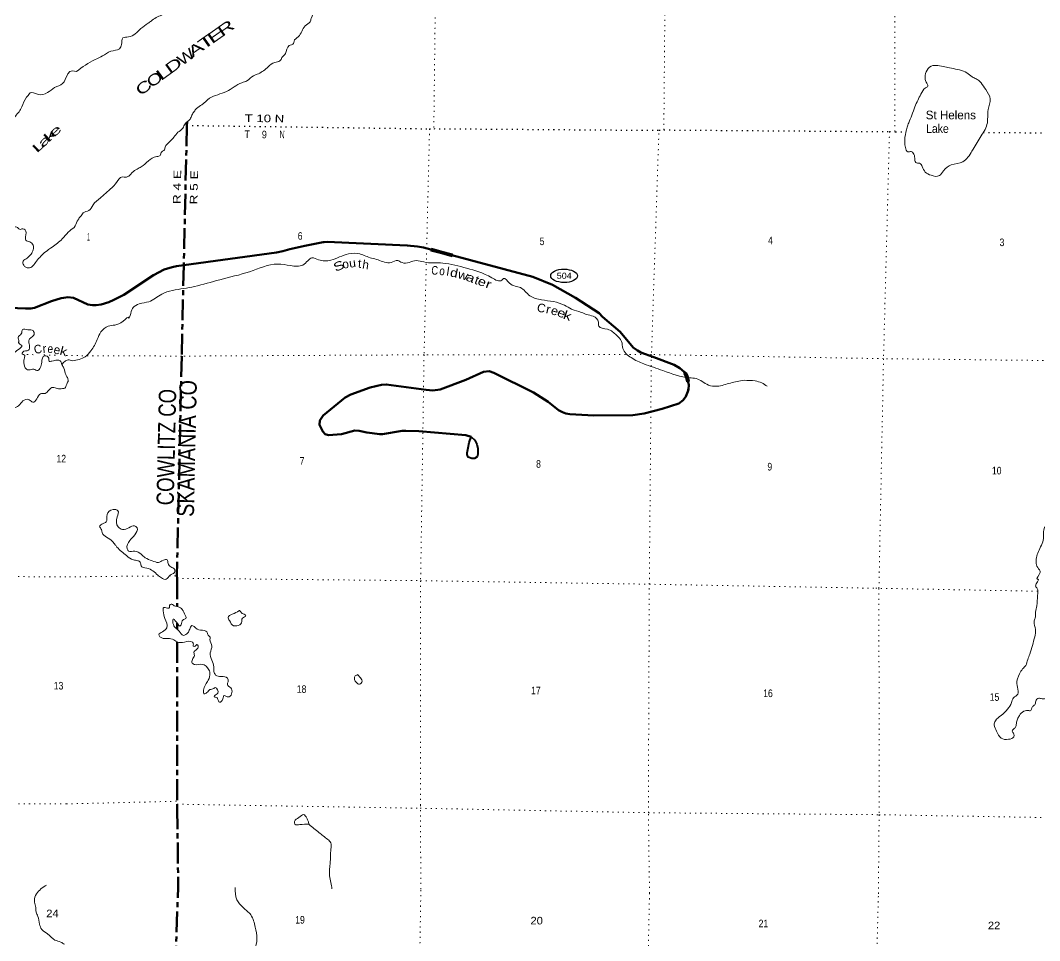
# Model space of a CAD drawing. Header units: feet. Extents: x -509309 to -252658, y -547785 to -360805.
# Drawn here: x -318113 to -294575, y -456902 to -435645 of the extents above; entities that cross this region are included whole.
import ezdxf
from ezdxf.enums import TextEntityAlignment as Align

# ---------------------------------------------------------------- set-up
doc = ezdxf.new("R2010")
doc.units = ezdxf.units.FT
doc.header["$LTSCALE"] = 80
doc.linetypes.add('DOTTED', pattern=[1.5, 0.3, -1.2])
doc.linetypes.add('LONG_DASH_SHORT_DASH', pattern=[9.9, 6, -1.2, 1.5, -1.2])
for name, color, linetype, lineweight in [('11', 7, 'LONG_DASH_SHORT_DASH', 60), ('17', 7, 'Continuous', 25), ('23', 7, 'Continuous', 70), ('26', 7, 'Continuous', 40), ('39', 7, 'Continuous', 13), ('51', 7, 'Continuous', 13), ('59', 7, 'Continuous', 13), ('6', 7, 'DOTTED', 25), ('7', 7, 'DOTTED', 13)]:
    doc.layers.add(name, color=color, linetype=linetype, lineweight=lineweight)
doc.layers.add('12', color=7, linetype='Continuous')
doc.layers.add('41', color=7, linetype='Continuous')

msp = doc.modelspace()

# ---------------------------------------------------------------- linework, layer by layer
at = {"layer": '11'}
msp.add_line((-314492.48, -449570.29), (-314492.46, -449709.3), dxfattribs=at)
for points in [[(-314264.78, -437985.69), (-314267.56, -438070.46), (-314340.55, -441298.18)], [(-314340.55, -441298.18), (-314388.09, -443400.17), (-314498.1, -448474.99), (-314492.65, -448533.27), (-314492.54, -449186.13)], [(-314492.41, -450006.94), (-314491.77, -453751.73), (-314490.69, -453846.11), (-314468.18, -455659.18)], [(-314812, -469729.08), (-314650.6, -464441.81), (-314643.44, -464349.48), (-314589.86, -459177.46), (-314592.72, -459083.02), (-314468.18, -455659.18)]]:
    msp.add_lwpolyline(points, dxfattribs=at)
at = {"layer": '17'}
msp.add_ellipse((-305556.66, -441545.61), major_axis=(309.24, -1), ratio=0.500121, dxfattribs=at)
at = {"layer": '23'}
for points in [[(-314340.55, -441298.18), (-312200.12, -441007.3), (-312052, -440976.1), (-311887.68, -440930.96), (-311547.77, -440851.27), (-311124.26, -440769.37), (-311095.48, -440767.67)], [(-311095.48, -440767.67), (-311031.68, -440763.91), (-309177.83, -440843.53), (-308945.25, -440870.79), (-308801.03, -440894.2), (-308634.22, -440938.95), (-308381.71, -441006.11)], [(-308381.71, -441006.11), (-306279.81, -441565.19), (-305824.44, -441752.49), (-305291.83, -442051.75), (-304749.01, -442411.49), (-304668.66, -442491.32), (-304260.82, -442840.57), (-303957.71, -443203.28), (-303864.16, -443273.49), (-303784.94, -443315.52), (-303483.6, -443422.99), (-303014.1, -443604.63), (-302884.22, -443675.33), (-302786.77, -443761.14), (-302760.94, -443798.21), (-302724.4, -443858.66), (-302717.41, -443887.42)], [(-316889.98, -442051.69), (-316552.49, -442209.01), (-316445.1, -442224.23), (-316360.77, -442219.73), (-316246.3, -442204.73), (-316067.11, -442150.91), (-315957.84, -442103.32), (-315725.04, -441983.22), (-315040.01, -441529.81), (-314794.28, -441401.24), (-314607.17, -441342.73), (-314506.95, -441320.79), (-314340.55, -441298.18)], [(-319856.9, -442201.52), (-319334.65, -442242.66), (-318874.62, -442245.35), (-318715.1, -442251.11), (-318176.62, -442292.12), (-317994.86, -442303.91), (-317873.92, -442303.91), (-317788.19, -442285.86), (-317397.13, -442132.8), (-317167.77, -442061.87), (-317111.99, -442052.04), (-317021.23, -442039.79), (-316889.98, -442051.69)], [(-302717.41, -443887.42), (-302689.84, -444000.83), (-302677.13, -444067.35), (-302682.98, -444168.76), (-302696.62, -444215.57), (-302741.98, -444333.74), (-302805.84, -444420.23), (-302905.89, -444493.8), (-303294.94, -444620.31), (-303710.19, -444724.47), (-303966.39, -444763.88), (-304870.53, -444773.66), (-305423.39, -444743.97), (-305516.94, -444728.37), (-305590.6, -444697.92), (-305684.56, -444650.36), (-305924.73, -444459.57), (-306265.29, -444239.07), (-307176.11, -443786.42), (-307288.61, -443749.35), (-307421.54, -443764.37), (-307828.01, -443948.48), (-308421.47, -444174.02), (-308586.67, -444194.02), (-308739.54, -444178.21), (-309664.43, -444055.4), (-309775.58, -444061.41), (-310036.18, -444128.3), (-310481.12, -444287.63), (-310615.65, -444354.18), (-311121.78, -444769.98), (-311196.43, -444884.41), (-311205.01, -444984.05), (-311130.94, -445143.96), (-311075.59, -445204.25), (-310999.04, -445229.26), (-310694.47, -445204.73), (-310385.63, -445122.34), (-310290.5, -445122.61), (-310111.46, -445161.04), (-309812.62, -445204.25), (-309752.55, -445203.89), (-309294.18, -445130.14), (-309210.73, -445127.16), (-308914.89, -445132.44), (-307829.37, -445229.18), (-307704.75, -445264.72)]]:
    msp.add_lwpolyline(points, dxfattribs=at)
at = {"layer": '26'}
msp.add_lwpolyline([(-307704.75, -445264.72), (-307617.05, -445342.72), (-307572.22, -445430.49), (-307546.92, -445536.3), (-307548.83, -445666.46), (-307567.66, -445729.9), (-307628.74, -445763.98), (-307690.56, -445766.9), (-307771.02, -445730.82), (-307796.33, -445676.25), (-307798.31, -445631.36), (-307774.47, -445518.69), (-307747.5, -445397.29)], close=True, dxfattribs=at)
at = {"layer": '39'}
for points in [[(-316817.9, -436822.12), (-316388.33, -436549.92), (-316217.06, -436467.26), (-316023.48, -436358.71), (-315826.37, -436298.39), (-315777.32, -436204.49), (-315743.72, -436050.22), (-315619.16, -436027.33), (-315328.5, -435835.4), (-315162.86, -435712.53), (-315094.17, -435660.99), (-314981.09, -435581.78), (-314757, -435429.36), (-314689.65, -435309.54), (-314595.32, -435302.43), (-314462.12, -435215.38), (-314369.15, -435141.99), (-314204.35, -435105.45), (-314073.38, -435042.47), (-314004.68, -434988.93), (-313798.85, -434858.41), (-313622.82, -434699.5), (-313541.43, -434579.82), (-313371.26, -434404.79), (-313228.44, -434360), (-312997.92, -434165.47), (-312733.94, -434035.52), (-312549.62, -433848.58), (-312454.21, -433731.04), (-312345.52, -433689.94), (-312207.08, -433478.45), (-312087.57, -433357.13), (-311838.54, -433319.4), (-311779.66, -433245.68), (-311713.09, -433206.18), (-311500, -433152.03), (-311290.75, -433286.59), (-311172.75, -433317.86), (-310929.8, -433083.29), (-310760.37, -432779.75), (-310507.67, -432368.59), (-310289.22, -432177.96), (-310198.97, -432176.83), (-310089.63, -432274.27), (-309923.42, -432297.98), (-309790.86, -432277.18), (-309723.51, -432362.17), (-309548.03, -432462.27), (-309516.09, -432681.44), (-309604.34, -432887.39), (-309666.82, -432918.9), (-309749.92, -433008.45), (-309852.3, -433224.3), (-310056.34, -433376.92), (-310200.31, -433538.15), (-310253.33, -433627.99), (-310315.86, -433665.53), (-310427.33, -433784.92), (-310594.44, -434056.36), (-310853.55, -434507.62), (-310876.83, -434631.88), (-310899.65, -434709.96), (-310950.65, -434797.81), (-311046.86, -434997.66), (-311155.23, -435209.44), (-311395.7, -435600.64), (-311424.52, -435676.66), (-311535.75, -435771.95), (-311696.67, -436025.38), (-311793.92, -436126.84), (-311804.46, -436178.94), (-311907.21, -436228.14), (-311991.22, -436410.03), (-312072.35, -436503.61), (-312119.24, -436581.46), (-312237.88, -436614.44), (-312391.3, -436717.36), (-312615.45, -436875.8), (-312726.21, -436922.91), (-312881.79, -437041.87), (-312998.52, -437084.91), (-313355.49, -437290.25), (-313746.04, -437445.06), (-313921.95, -437591.93), (-314045.14, -437679.08), (-314099.98, -437750.83), (-314152.93, -437832.64), (-314195.96, -437926.59), (-314311.32, -438033.89), (-314360.41, -438131.79), (-314479.68, -438229.02)], [(-316817.9, -436822.12), (-316974.26, -436828.71), (-317027.55, -436902.33), (-317136.85, -437101.77), (-317323.25, -437197.72), (-317485.77, -437314.08), (-317721.72, -437353.12), (-317886.29, -437320.8), (-317951.71, -437398.27), (-317970.08, -437418.12), (-318079.76, -437645.67), (-318229.45, -437856.62), (-318446.64, -437998.37), (-318455.89, -437999.55), (-318691.33, -438089.53), (-318761.88, -438098.63), (-318835.25, -438017.3), (-318915.67, -438012.21), (-319016.9, -438059.07), (-319216.12, -438211.1), (-319460.53, -438432.84), (-319615.89, -438615.59), (-319678.22, -438763.42), (-319716.22, -438897.51), (-319930.33, -438958.95), (-320036.49, -439074.05), (-320144.16, -439150.96), (-320189.01, -439194.56), (-320248.45, -439276.13), (-320341.74, -439331.14), (-320343.05, -439429.56), (-320404.48, -439509.1), (-320492.11, -439592.3), (-320521.34, -439672.27), (-320603.31, -439783.68), (-320709.29, -439884.72), (-320682.16, -439963.43), (-320702.01, -440093.75), (-320664.48, -440146.48), (-320423.33, -440019.11), (-320193.64, -439845.39), (-320048.02, -439789.07), (-319997.34, -439912.29), (-320023.4, -440056.59), (-320046.9, -440158.73), (-320126.21, -440221.96), (-320119.82, -440346.6), (-320211.32, -440417.7), (-320309.41, -440530.9), (-320274.72, -440645.87), (-320255.83, -440738.54), (-320325.27, -440815.96), (-320444.29, -440838.48), (-320525.27, -440875.57), (-320528.35, -440955.89), (-320607.75, -441025.14), (-320800.53, -441147.12), (-320919.62, -441326.34), (-320926.91, -441420.66), (-320904.34, -441539.49), (-320983.71, -441606.73), (-321045.08, -441682.26), (-321018.25, -441783.06), (-320983.54, -441896.02), (-320952.15, -441956.71), (-320894.4, -441851.01), (-320828.63, -441747.42), (-320763.13, -441663.92), (-320763.7, -441555.43), (-320769.99, -441422.75), (-320692.73, -441363.52), (-320600.78, -441408.94), (-320621.8, -441476.96), (-320638.78, -441543.03), (-320567.37, -441620.32), (-320509.59, -441663.28), (-320410.53, -441628.44), (-320346.15, -441629.3), (-320318.73, -441685.91), (-320249.17, -441751.13), (-320227.76, -441805.65), (-320316.74, -441838.62), (-320328.16, -441940.92), (-320295.24, -442037.79), (-320194.38, -442019.05), (-320078.98, -441966.34), (-319886.65, -442029.18), (-319815.96, -441971.65), (-319870.67, -441886.76), (-319876.14, -441844.5), (-319710.37, -441786.44)], [(-296038.37, -436997.11), (-296132.16, -436950.02), (-296253.59, -436858.48), (-296613.49, -436750.56), (-296923.7, -436687.31), (-297080.26, -436701.84), (-297195.88, -436835.25), (-297219.49, -436993.64), (-297194.21, -437074.2), (-297157, -437164.91), (-297209.55, -437206.57), (-297317.25, -437350.09), (-297454.45, -437639.89), (-297524.54, -437833.97), (-297598.5, -438013.96), (-297633.55, -438112), (-297683.98, -438346.43), (-297674.26, -438581.45), (-297621.09, -438680.35), (-297538.82, -438675.13), (-297465.53, -438768.2), (-297454.61, -438880.75), (-297437.01, -438927.1), (-297344.95, -438946.07), (-297287.53, -439020.92), (-297214.58, -439148.13), (-297082.97, -439223.7), (-296888.53, -439231.62), (-296791.16, -439118.12), (-296615.39, -438985.3), (-296349.96, -438911.59), (-296136.95, -438662.68), (-295945.35, -438347.3), (-295790.02, -438049.64), (-295760.54, -437702.57), (-295716.09, -437464.07), (-295818.17, -437240.2), (-295926.97, -437088.55), (-295998.47, -437017.58), (-296038.37, -436997.11)], [(-314479.68, -438229.02), (-314662.3, -438446.1), (-314769.85, -438575.56), (-314798.63, -438647.56), (-314861.25, -438693.14), (-314884.01, -438765.2), (-314964.5, -438792.52), (-315321.76, -439027.98), (-315414.51, -439079.28), (-315529.61, -439160.48), (-315588.39, -439224.16), (-315687.08, -439267.37), (-315751.18, -439260.73), (-315915.18, -439419.76), (-316079.2, -439580.8), (-316265.29, -439743.63), (-316435.36, -439908.63), (-316532.87, -440036.18), (-316663.75, -440091.13), (-316724.78, -440178.88), (-316753.15, -440208.72), (-316800.01, -440284.56), (-316867.75, -440428.39)], [(-319710.37, -441786.44), (-319478.33, -441889.98), (-319357.97, -441917.7), (-319156.65, -441910.34), (-319076.1, -441905.39), (-319089.25, -441834.9), (-319045.42, -441716.96), (-318995.99, -441631.23), (-319006.97, -441548.72), (-319030.41, -441496.17), (-318993.76, -441311.84), (-318999.85, -441165.11), (-319057.56, -441116.12), (-319123.12, -441052.97), (-319099.63, -440950.83), (-318957.01, -440818.13), (-318927.64, -440728.12), (-318874.42, -440660.53), (-318687.27, -440659.01), (-318426.57, -440574.09), (-318304.04, -440439.12), (-318197.15, -440420.45), (-318135.45, -440471.5), (-318054.81, -440460.52), (-318004.81, -440483.28), (-317994.93, -440648.15), (-317989.91, -440724.55), (-317897.87, -440763.95), (-317818.33, -440835.33), (-317817.76, -440943.82), (-317867.41, -441045.61), (-317957.16, -441136.82), (-318046.62, -441205.94), (-318035.83, -441302.52), (-317927.99, -441364.22), (-317740.82, -441210.02), (-317534.71, -440993.79), (-317382.33, -440883.33), (-317146.36, -440691.61), (-317007.45, -440534.75), (-316867.75, -440428.39)], [(-316910.49, -443509.8), (-316614.18, -443414.63), (-316486.53, -443281.35), (-316337.57, -443019.77), (-316251.58, -442839.9), (-316087.88, -442710.98), (-315735.77, -442591.93), (-315610.72, -442518.86), (-315610.74, -442520.86), (-315565.58, -442414.89), (-315510.1, -442278.89), (-315368.89, -442193.93), (-315145.81, -442143.9), (-314847.29, -441968.11), (-314342.67, -441838.49), (-314093.56, -441792.73), (-313508.46, -441635.79), (-312820.8, -441449.74), (-312171.34, -441273.35), (-311870.88, -441308.4), (-311592.02, -441297.06), (-311474.72, -441195.8), (-311379.85, -441132.47), (-311225.86, -441176.14), (-310945.18, -441182.89), (-310532.66, -441038.32), (-310274, -441040.84), (-310004.23, -441137.84), (-309854.19, -441175.44), (-309552.02, -441240.63), (-309399.14, -441191.92), (-309299.35, -441241.08), (-309134.87, -441236.66), (-308970.01, -441194.09), (-308795.86, -441225.91), (-308358.93, -441250.24), (-307808.64, -441370.05), (-307225.24, -441590.58), (-306995.16, -441645.02), (-306954.68, -441607.27), (-306817.39, -441717.03), (-306561.69, -441817.9), (-306350.96, -442004.68), (-306075.16, -442099.73), (-305546.98, -442225.35), (-305383.44, -442317.29), (-305155.56, -442391.8), (-305035.7, -442439.14), (-304881.7, -442480.8), (-304762.69, -442614.48), (-304753.57, -442706.93), (-304553.75, -442779.15), (-304346.57, -442918.58), (-304229.63, -443059.4), (-304197.18, -443226.37), (-304008.72, -443435.01), (-303713.35, -443580.45), (-303273.7, -443735.32), (-302659.59, -443901.57), (-302507.56, -443917.18), (-302224.16, -444068.81), (-302025.91, -444096.84), (-301714.34, -444021.57), (-301399.54, -443959.64)], [(-291694.24, -443271.85), (-291941.81, -443161.01), (-292147.1, -443032.52), (-292352.29, -442893.98), (-292447.06, -442742.47), (-292543.31, -442741.53), (-292666.7, -442645.96), (-292810.48, -442584.32), (-293004.39, -442522.2), (-293109.41, -442597.48), (-293223.89, -442819.23), (-293249.61, -442987.64), (-293268.38, -443061.75), (-293224.04, -443242.89), (-293145.69, -443637.2), (-293142.59, -443934.39), (-293204.72, -444134.57), (-293313.61, -444195.76), (-293362.39, -444261.54), (-293387.61, -444379.76), (-293482.31, -444425.02), (-293535.72, -444555.01), (-293669.72, -444722.37), (-293845.9, -444897.34), (-293875.02, -445003.48), (-293894.31, -445129.78), (-293969.92, -445273.61), (-294056.52, -445515.72), (-294165.28, -445767.65), (-294251.12, -445931.46), (-294324.58, -446061.26), (-294348.39, -446239.73), (-294394.26, -446417.98), (-294372.09, -446610.95), (-294362.75, -446884.11), (-294401.4, -447144.76), (-294414.3, -447232.98), (-294410.82, -447287.23), (-294459.7, -447363.05), (-294481.76, -447567.64), (-294587.14, -447883.86), (-294658.03, -448160.25), (-294619.15, -448285.12), (-294564.09, -448396.09), (-294625.77, -448550.09), (-294617.75, -448550.17), (-294667.47, -448712.32), (-294631.91, -448766.88), (-294621.45, -448927.61), (-294641.87, -449168.36), (-294669.35, -449312.66), (-294676.73, -449451.13), (-294701.6, -449533.21), (-294669.29, -449714.23), (-294685, -449884.75), (-294741.09, -450082.98), (-294801.21, -450283.18), (-294850.6, -450411.2), (-294894.01, -450543.3), (-294967, -450624.91), (-295040.33, -450740.65), (-295102.69, -450964.93), (-295068.32, -451139.95), (-295079.01, -451208.11), (-295178.11, -451293.48), (-295225.34, -451405.46), (-295313.02, -451553.19), (-295460.85, -451700.34), (-295596.42, -451823.5), (-295623.44, -451919.62), (-295566.71, -452064.74), (-295462.01, -452226.39), (-295289.8, -452252.16), (-295172.91, -452193.06), (-295170.3, -452130.84), (-295205.7, -452060.22), (-295181.22, -452018.29), (-295132.64, -451972.59), (-295109.74, -451886.47), (-295084.67, -451784.31), (-295039.75, -451702.43), (-294999.08, -451644.6), (-294876.17, -451585.56), (-294826.08, -451590.06), (-294794.06, -451596.4), (-294736.91, -451494.55), (-294686.4, -451456.9), (-294665.5, -451370.76), (-294594.67, -451305.19), (-294518.57, -451315.97), (-294438.33, -451312.74)], [(-317155.78, -443595.25), (-317193.85, -443505.49), (-317266.11, -443492.47), (-317383.12, -443515.02), (-317451.55, -443516.11), (-317456.7, -443449.75), (-317556.52, -443390.16), (-317620.92, -443541.98), (-317652.8, -443670.13), (-317709.94, -443729.63), (-317802.16, -443704.3), (-317919.06, -443718.81), (-317975.15, -443699.98), (-318033.56, -443552.55), (-318019.96, -443438.22), (-318019.16, -443377.96), (-318069.14, -443353.19), (-318060.48, -443307.1), (-317929.14, -443266.67), (-317903.43, -443148.48), (-317920.12, -443041.78), (-317864.86, -442972.21), (-317797.54, -442902.79), (-317820.48, -442812.09), (-317940.95, -442792.4), (-318063.56, -442782.73), (-318093.14, -442888.81), (-318164.57, -442964.19), (-318153.06, -443006.54), (-318151.88, -443068.83), (-318154.11, -443084.87), (-318082.61, -443156.14), (-318170.46, -443255.41), (-318345.77, -443425.84), (-318417.15, -443497.21), (-318506.07, -443526.16), (-318610.87, -443538.83), (-318695.82, -443722.51), (-318722.79, -443935.1), (-318629.97, -444066.92), (-318529.54, -444080.31), (-318471.57, -444109.21), (-318491.65, -444257.6), (-318490.87, -444350.03), (-318406.19, -444337.09), (-318356.34, -444371.91), (-318296.68, -444424.94), (-318275.86, -444523.65), (-318252.47, -444580.21), (-318157.46, -444547.33), (-318055.37, -444436.19), (-317908.1, -444408.02), (-317826.39, -444467.37), (-317734.82, -444390.24), (-317648.75, -444272.86), (-317543.94, -444260.2), (-317456.42, -444185.02), (-317365.03, -444121.96), (-317260.74, -444147.45), (-317138.04, -444151.1), (-317089.65, -444143.71), (-317044.13, -444049.9), (-317008.79, -443963.98), (-317028.02, -443897.43), (-317063.33, -443828.66), (-317107.2, -443679.64), (-317156.7, -443596.25)], [(-316910.49, -443509.8), (-317010.47, -443485.83), (-317089.44, -443522.95), (-317156.82, -443596.38)], [(-300864.82, -444098.11), (-300992.38, -444018.56), (-301140.35, -443974.96), (-301399.54, -443959.64)], [(-314941.14, -448460.64), (-315196.22, -448297.52), (-315326.02, -448242.05), (-315343.28, -448161.57), (-315399.09, -448126.89), (-315501.2, -448109.83), (-315664.65, -448009.85), (-315883.29, -447810.95), (-315924.9, -447760.35), (-315984.27, -447679.46), (-316224.92, -447476.33), (-316240.29, -447407.91), (-316283.72, -447337.21), (-316204.85, -447269.71), (-316134.25, -447228.23), (-316112.54, -447059.78), (-315971.04, -446944.71), (-315859.01, -446971.9), (-315878.45, -447114.27), (-315852.67, -447347.43), (-315756.95, -447402.58), (-315606.17, -447363.89), (-315477.41, -447320.97), (-315419.71, -447367.71), (-315473.46, -447531.83), (-315587.01, -447659.23), (-315647.05, -447851.4), (-315613.48, -447903.93), (-315467.1, -447905.36), (-315323.42, -447977.03), (-315227.96, -448058.28), (-315070.22, -448128.08), (-314926.21, -448165.63), (-314811.42, -448116.55), (-314725.1, -448107.35), (-314701.85, -448189.9), (-314640.46, -448268.8), (-314552.74, -448321.86), (-314555.53, -448402.15), (-314654.34, -448457.41), (-314747.54, -448554.89), (-314857.51, -448521.69), (-314941.14, -448460.64)], [(-314503.05, -449183.72), (-314395.23, -449230.95), (-314322.2, -449350.13), (-314293.2, -449460.85), (-314361.75, -449498.33), (-314400.9, -449604.36), (-314431.31, -449638.2), (-314480.89, -449581.5), (-314528.42, -449520.8), (-314582.11, -449474.09), (-314592.72, -449534.23), (-314551.8, -449655.1), (-314448.5, -449754.49), (-314345.17, -449851.87), (-314246.33, -449792.6), (-314203.41, -449710.7), (-314156.45, -449624.81), (-314030.91, -449706.35), (-313866.8, -449740.08), (-313799.06, -449784.91), (-313775.61, -449847.38), (-313731.97, -449896), (-313734.47, -449946.17), (-313689.83, -450097.19), (-313727.44, -450251.43), (-313691.04, -450424.46), (-313646.46, -450581.51), (-313643.47, -450685.95), (-313604.16, -450766.65), (-313474.16, -450802.05), (-313332.12, -450837.56), (-313314.95, -450926.08), (-313333.56, -450984.13), (-313256.15, -451065.19), (-313227.14, -451173.9), (-313288.26, -451271.69), (-313354.33, -451261.01), (-313408.23, -451236.39), (-313437.13, -451320.44), (-313514.08, -451395.99), (-313559.33, -451307.2), (-313567.21, -451293.07), (-313637.22, -451274.32), (-313594.54, -451216.5), (-313554.14, -451186.78), (-313613.03, -451057.7), (-313647.32, -451077.45), (-313735.82, -451104.7), (-313806.67, -451172.27), (-313869.15, -451203.79), (-313882.29, -451113.31), (-313792.15, -450919.42), (-313738.5, -450765.34), (-313761.38, -450644.64), (-313914.58, -450520.67), (-314081.08, -450527.08), (-314144.89, -450490.32), (-314142.12, -450412.04), (-314095.05, -450316.12), (-314100.18, -450225.72), (-314063.77, -450193.94), (-314008.61, -450090.07), (-314036.4, -450061.69), (-314074.88, -450099.47), (-314123, -450099), (-314118.5, -450048.84), (-314140.18, -450010.48), (-314322.61, -450004.69), (-314495.05, -450003.01), (-314598.71, -449939.76), (-314752.97, -449924.2), (-314879, -449892.85), (-314914.58, -449840.3), (-314831.64, -449766.82), (-314730.47, -449675.44), (-314774.48, -449460.17), (-314816.86, -449283.07), (-314804.1, -449208.9), (-314718, -449221.79), (-314669.72, -449206.19), (-314667.26, -449160.04), (-314630.85, -449128.27), (-314563.03, -449165.07), (-314503.05, -449183.72)], [(-313066.22, -449286.06), (-313223.41, -449364.85), (-313318.32, -449432.19), (-313285, -449510.82), (-313193.91, -449628.17), (-313117.71, -449628.91), (-313004.73, -449559.73), (-312981.61, -449451.53), (-312906.87, -449396.04), (-312920.69, -449373.82), (-313014.46, -449324.72), (-313056.11, -449278.13), (-313066.22, -449286.06)], [(-310323.23, -450758.55), (-310391.94, -450803.96), (-310394.64, -450874.21), (-310353.18, -450940.87), (-310283.36, -450977.69), (-310218.52, -450910.06), (-310240.02, -450853.63), (-310273.74, -450815.15), (-310323.31, -450758.45)], [(-311448.18, -454215.08), (-311660.82, -454223.05), (-311772.99, -454209.91), (-311784.45, -454151.57), (-311681.24, -454056.2), (-311574.3, -453988.97), (-311500.92, -454072.01), (-311465.55, -454146.64), (-311457.81, -454174.83), (-311448.18, -454215.08)], [(-311448.18, -454215.08), (-311217.43, -454406.07), (-311014.46, -454566.67), (-310943.03, -454643.66), (-310942.42, -454786.22), (-310957.69, -455115.37), (-310972.56, -455404.35), (-310944, -455559.24), (-310917.15, -455706.82)], [(-317508.61, -455617.58), (-317742.49, -455823.62), (-317790.14, -455979.78), (-317763.21, -456104.62), (-317750.46, -456243.37), (-317709.23, -456342.25), (-317668.74, -456519.46), (-317619.73, -456644.54), (-317484.16, -456746.46), (-317314.84, -456888.93), (-317180.79, -456938.6), (-317095.71, -456987.32)], [(-313151.54, -455676.98), (-313112.77, -455958.59), (-312966.45, -456141.09), (-312791.85, -456309.86), (-312688.86, -456588.28), (-312650.04, -456859.93), (-312713.4, -457114.3), (-312848.02, -457285.48), (-313039.48, -457508.23), (-313184.69, -457888.2), (-313287.33, -458071.8), (-313514.26, -458239.9), (-313787.85, -458447.62), (-313913.51, -458707.29), (-313933.09, -458829.6), (-313863.24, -459027.27), (-313851.86, -459244.36), (-313939.92, -459548.66), (-313973.42, -459823.48), (-313975.02, -459954.03), (-313874.87, -460135.99), (-313900.99, -460300.41), (-313889.28, -460491.38), (-313749.15, -460687.88), (-313680.7, -460835.32), (-313596.65, -461021.11), (-313463.84, -461159.27), (-313335.82, -461361.64), (-313249.4, -461517.33), (-313152.99, -461677.16), (-313041.3, -461811.84), (-312940.39, -462021.14), (-312879.74, -462313.13), (-312686.69, -462614.7), (-312538.14, -462779.15), (-312345.97, -462988.31), (-312177.71, -463183.12), (-311950.17, -463454.96), (-311751.3, -463772.67), (-311502.27, -464092.98), (-311156.49, -464544.99), (-310963.96, -464888.74), (-310813.82, -465087.36), (-310632.7, -465216.03), (-310424.79, -465451.49), (-310238.72, -465666.6)]]:
    msp.add_spline(points, degree=3, dxfattribs=at)
at = {"layer": '51'}
for p, q in [((-311095.32, -440772.71), (-311095.37, -440772.33)), ((-308632.3, -440975.68), (-308614.31, -440908.03)), ((-308614.31, -440908.03), (-308372.71, -440972.29)), ((-308372.71, -440972.29), (-308131.11, -441036.55)), ((-308149.1, -441104.2), (-308131.11, -441036.55)), ((-302730.83, -443780.36), (-302790.4, -443817.14)), ((-302751.42, -443895.69), (-302727.8, -443992.86)), ((-302727.8, -443992.86), (-302659.78, -443976.32))]:
    msp.add_line(p, q, dxfattribs=at)
for points in [[(-308632.3, -440975.68), (-308390.7, -441039.94), (-308149.1, -441104.2)], [(-302790.4, -443817.14), (-302757.14, -443872.16), (-302751.42, -443895.69)], [(-302691.17, -443881.04), (-302699.15, -443848.25), (-302733.5, -443791.41), (-302779.45, -443819.78)], [(-302779.45, -443819.78), (-302749.65, -443869.07), (-302743.64, -443893.8), (-302721.91, -443983.19), (-302669.44, -443970.44), (-302691.17, -443881.04)], [(-302730.83, -443780.36), (-302691.66, -443845.16), (-302683.4, -443879.15), (-302659.78, -443976.32)]]:
    msp.add_lwpolyline(points, dxfattribs=at)
msp.add_lwpolyline([(-308140.9, -441042.23), (-308374.77, -440980.02), (-308608.64, -440917.82), (-308622.52, -440970), (-308388.65, -441032.21), (-308154.78, -441094.41)], close=True, dxfattribs=at)
at = {"layer": '59'}
for p, q in [((-302850.53, -443714.33), (-302850.79, -443714.62)), ((-302715.95, -443918.57), (-302716.32, -443918.68))]:
    msp.add_line(p, q, dxfattribs=at)
at = {"layer": '59', "linetype": 'DOTTED', "lineweight": 100}
msp.add_arc((-303186.05, -444083.15), 505.17, 336.59626, 55.75204, dxfattribs=at)
at = {"layer": '6'}
for points in [[(-314267.56, -438070.46), (-308663.37, -438149.14), (-308565.08, -438146.08), (-303365.57, -438184.68), (-303253.18, -438175.73), (-298041.65, -438214.45), (-297901.3, -438217.82), (-297661.84, -438219.49)], [(-295877.03, -438231.99), (-292765.94, -438253.78), (-292643.55, -438246.95), (-287484.11, -438281.14), (-287331.78, -438288.64), (-285151.2, -438306.1)]]:
    msp.add_lwpolyline(points, dxfattribs=at)
at = {"layer": '7'}
for p, q in [((-317816.59, -443367.25), (-318051.64, -443361.61)), ((-317305.84, -443379.51), (-317641.2, -443371.46)), ((-316908.38, -443389.05), (-317097.76, -443384.5)), ((-316978.68, -448498.88), (-314915.97, -448479.01)), ((-314673.53, -448476.68), (-314498.1, -448474.99)), ((-317050.83, -453744.13), (-314491.18, -453683.5))]:
    msp.add_line(p, q, dxfattribs=at)
for points in [[(-297858.95, -416655.44), (-297869.82, -417039.16), (-297914.92, -422249.11), (-297842.01, -427490.32), (-297917.32, -432906.85), (-297917.91, -438215.75)], [(-303253.18, -438175.73), (-303206.47, -432807.14), (-303149.94, -427645.42)], [(-308502.08, -431320.97), (-308502.7, -432815.79), (-308565.08, -438146.08)], [(-308663.37, -438149.14), (-308790.85, -443370.36), (-308870.17, -448588.04), (-308874.89, -453770.27), (-308864.91, -455734.94)], [(-303583.58, -455805.1), (-303610.63, -453948.07), (-303588.87, -448669.6), (-303541.57, -443439.6), (-303365.57, -438184.68)], [(-298041.65, -438214.45), (-298179.39, -443459.66), (-298285.65, -448765.43), (-298280.85, -453993.96), (-298299.38, -455874.1)], [(-293168.04, -443516.09), (-298179.39, -443459.66), (-303538.78, -443365.3), (-308790.85, -443370.36), (-314388.09, -443400.17), (-316908.38, -443389.05)], [(-324451.24, -448396.27), (-319725.05, -448488.04), (-316978.68, -448498.88)], [(-314492.65, -448533.27), (-308870.17, -448588.04), (-303588.87, -448669.6), (-298359.95, -448762.64), (-294624.25, -448830.85)], [(-317050.83, -453744.13), (-319776.79, -453740.71), (-322698.63, -453697.24)], [(-314491.77, -453751.73), (-308877.68, -453844.57), (-303610.63, -453948.07), (-298280.85, -453993.96), (-292997.62, -454083.57), (-291277.54, -454087.93)], [(-308864.91, -455734.94), (-308920.68, -459219.73), (-308986.47, -464568.38), (-309091.19, -469818.15)], [(-303583.58, -455805.1), (-303659.57, -459303.42), (-303723.08, -464630.01), (-303798.04, -469908.25)], [(-298299.38, -455874.1), (-298386.24, -459373.2), (-298453.35, -464665.59), (-298496.68, -469984.38)]]:
    msp.add_lwpolyline(points, dxfattribs=at)

# ---------------------------------------------------------------- texts
at = {"layer": '12'}
for s, width, p in [('SKAMANIA CO', 0.85, (-314105.74, -447115.71)), ('COWLITZ CO', 0.8, (-314571.72, -446849.19))]:
    msp.add_text(s, height=400, rotation=88.758, dxfattribs=dict(at, width=width)).set_placement(p)
at = {"layer": '17', "width": 1.1}
msp.add_text('504', height=140, dxfattribs=at).set_placement((-305553.77, -441613.92), align=Align.CENTER)
at = {"layer": '41'}
for s, height, rotation, width, p in [('R', 250, 35.127, 1.6, (-313297.09, -435922.75)), ('E', 250, 35.127, 1.75, (-313532.61, -436090.24)), ('T', 250, 35.127, 1.85, (-313750.35, -436239.86)), ('W', 250, 36.114, 1.25, (-314219.08, -436586.83)), ('A', 250, 35.127, 1.6, (-313991.15, -436412.48)), ('D', 250, 36.114, 1.6, (-314502.9, -436786.82)), ('O', 250, 37.1, 1.4, (-314940.66, -437106.28)), ('L', 250, 36.114, 1.75, (-314740.68, -436959.03)), ('C', 250, 37.1, 1.5, (-315193.66, -437291.81)), ('k', 200, 42.051, 2.15, (-317364.92, -438379.37)), ('e', 200, 42.051, 1.9, (-317243.64, -438270.46)), ('L', 200, 43.269, 2.05, (-317623.32, -438619.45)), ('a', 200, 43.269, 2.05, (-317492.6, -438501.33)), ('S', 200, 24.1, 1.4, (-310719.19, -441406.72)), ('u', 200, 8.001, 1.05, (-310431.29, -441348.79)), ('C', 200, 356.389, 0.8, (-308549.43, -441519.03)), ('o', 200, 352.797, 0.85, (-308384.81, -441530.9)), ('d', 200, 348.255, 1.2, (-308116.38, -441573.81)), ('w', 200, 344.785, 1.2, (-307913.87, -441624.23)), ('a', 200, 338.485, 1.35, (-307753.41, -441679.33)), ('t', 200, 338.485, 1.15, (-307605.77, -441734.87)), ('e', 200, 338.777, 1.25, (-307483.91, -441773.31)), ('r', 200, 339.476, 1.35, (-307331.81, -441830.14)), ('r', 200, 348.371, 1.1, (-305940.31, -442415.43)), ('e', 200, 343.468, 1.1, (-305800.04, -442448.08)), ('e', 200, 338.134, 1.25, (-305650.77, -442497.28)), ('k', 200, 340.844, 1.35, (-305510.49, -442558.69)), ('C', 200, 12.278, 0.95, (-317688.06, -443337.17)), ('e', 200, 353.624, 0.85, (-317431.27, -443327.01)), ('k', 200, 345.583, 1.2, (-317140.03, -443383.97))]:
    msp.add_text(s, height=height, rotation=rotation, dxfattribs=dict(at, width=width)).set_placement(p, align=Align.CENTER)
msp.add_text('St Helens', height=200, dxfattribs=at).set_placement((-297204.4, -437930.03))
at = {"layer": '41', "width": 0.9}
msp.add_text('Lake', height=200, dxfattribs=at).set_placement((-297195.17, -438243.84))
at = {"layer": '41'}
for s, rotation, p in [('o', 13.798, (-310582.43, -441368.87)), ('t', 356.254, (-310283.45, -441360)), ('h', 351.247, (-310152.58, -441386.27)), ('l', 351.32, (-308252.1, -441542.67)), ('C', 346.265, (-306105.45, -442385.41)), ('r', 5.235, (-317548.21, -443324.03)), ('e', 348.097, (-317286.18, -443351.17))]:
    msp.add_text(s, height=200, rotation=rotation, dxfattribs=at).set_placement(p, align=Align.CENTER)
at = {"layer": '6'}
for s, rotation, width, p in [('T 10 N', 359.196, 1.3, (-312933.8, -437990.64)), ('T', 359.196, 0.85, (-312936.51, -438360.75)), ('9', 359.196, 0.9, (-312538.74, -438368.48)), ('N', 359.196, 0.7, (-312131.71, -438364.64)), ('R 4 E', 88.704, 1.35, (-314415.95, -439891.54)), ('R 5 E', 88.704, 1.35, (-314026.92, -439899.8))]:
    msp.add_text(s, height=175, rotation=rotation, dxfattribs=dict(at, width=width)).set_placement(p)
at = {"layer": '7'}
for s, width, p in [('1', 0.4, (-316573.17, -440732.36)), ('6', 0.85, (-311707.75, -440711.7)), ('4', 0.85, (-300846.61, -440815.42)), ('5', 0.85, (-306120.9, -440836.33)), ('3', 0.85, (-295498.77, -440859.48)), ('12', 0.85, (-317279.58, -445855.85)), ('7', 0.85, (-311662.51, -445907.45)), ('8', 0.85, (-306203.03, -445978.55)), ('9', 0.85, (-300861.85, -446041.76)), ('10', 0.85, (-295675.79, -446132.7)), ('13', 0.85, (-317342, -451101.18)), ('18', 0.85, (-311729.18, -451178.45)), ('17', 0.85, (-306318.09, -451211.34)), ('16', 0.85, (-300958.83, -451276.41)), ('15', 0.85, (-295726.81, -451363.27)), ('24', 1.1, (-317515.93, -456361.19)), ('19', 0.85, (-311766.42, -456509.4)), ('20', 1.1, (-306332.95, -456527.94)), ('21', 0.85, (-301063.43, -456594.17)), ('22', 1.1, (-295769.58, -456640.57))]:
    msp.add_text(s, height=175, dxfattribs=dict(at, width=width)).set_placement(p)

doc.saveas('drawing.dxf')
